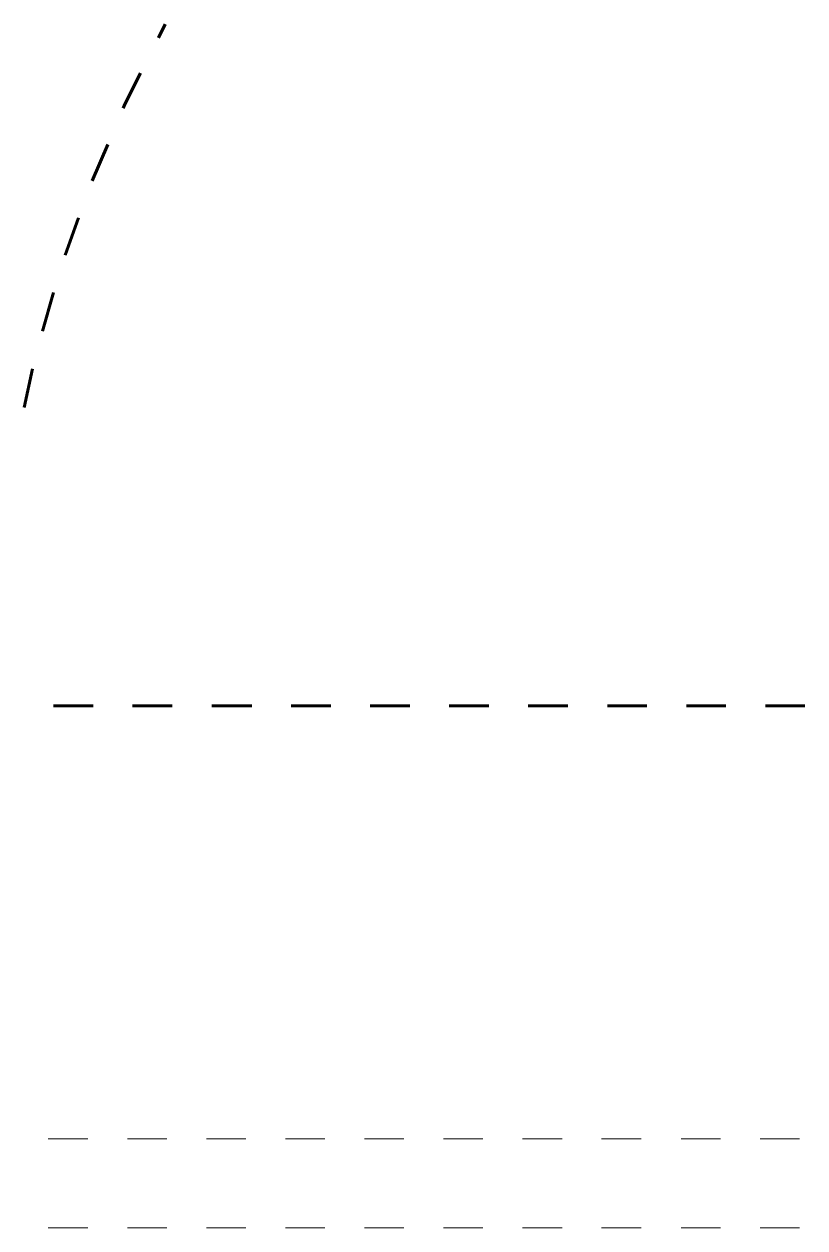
# Model space of a CAD drawing. Header units: inches. Extents: x -293 to 39679, y -468 to 488.
# Drawn here: x 454.07 to 474.29, y 410.54 to 441.72 of the extents above; entities that cross this region are included whole.
import ezdxf

# ---------------------------------------------------------------- set-up
doc = ezdxf.new("R2010")
doc.units = ezdxf.units.IN
doc.header["$MEASUREMENT"] = 0
doc.layers.add('PDF_Geometry', color=7, linetype='Continuous')

msp = doc.modelspace()

# ---------------------------------------------------------------- linework, layer by layer
at = {"layer": 'PDF_Geometry', "color": 253, "lineweight": 60, "true_color": 0xa9a9a9}
for points in [[(457.55006, 441.3687), (457.72694, 441.72397)], [(456.69065, 439.66463), (457.08583, 440.45649)], [(456.63638, 439.54149), (456.68989, 439.66487)], [(455.83225, 437.66076), (456.2407, 438.60196)], [(455.13524, 435.73614), (455.47734, 436.70518)], [(454.54958, 433.77223), (454.83648, 434.76837)], [(454.07147, 431.79281), (454.28954, 432.78932)], [(455.85844, 424.05925), (454.83631, 424.05925)], [(457.90549, 424.05925), (456.88197, 424.05925)], [(459.96506, 424.05925), (458.92902, 424.05925)], [(462.01211, 424.05925), (460.98858, 424.05925)], [(464.05776, 424.05925), (463.03424, 424.05925)], [(466.10481, 424.05925), (465.08129, 424.05925)], [(468.15047, 424.05925), (467.12695, 424.05925)], [(470.19613, 424.05925), (469.174, 424.05925)], [(472.24318, 424.05925), (471.21965, 424.05925)], [(474.28884, 424.05925), (473.2667, 424.05925)]]:
    msp.add_lwpolyline(points, dxfattribs=at)
at = {"layer": 'PDF_Geometry', "lineweight": 9}
for points in [[(455.72197, 412.84469), (454.69882, 412.84469)], [(457.76828, 412.84469), (456.74513, 412.84469)], [(459.81459, 412.84469), (458.79144, 412.84469)], [(461.8609, 412.84469), (460.83775, 412.84469)], [(463.90721, 412.84469), (462.88406, 412.84469)], [(465.95352, 412.84469), (464.93036, 412.84469)], [(467.99983, 412.84469), (466.97667, 412.84469)], [(470.04614, 412.84469), (469.02298, 412.84469)], [(472.10609, 412.84469), (471.08293, 412.84469)], [(474.1524, 412.84469), (473.12924, 412.84469)], [(455.72197, 410.53919), (454.69882, 410.53919)], [(457.76828, 410.53919), (456.74513, 410.53919)], [(459.81459, 410.53919), (458.79144, 410.53919)], [(461.8609, 410.53919), (460.83775, 410.53919)], [(463.90721, 410.53919), (462.88406, 410.53919)], [(465.95352, 410.53919), (464.93036, 410.53919)], [(467.99983, 410.53919), (466.97667, 410.53919)], [(470.04614, 410.53919), (469.02298, 410.53919)], [(472.10609, 410.53919), (471.08293, 410.53919)], [(474.1524, 410.53919), (473.12924, 410.53919)]]:
    msp.add_lwpolyline(points, dxfattribs=at)

doc.saveas('drawing.dxf')
